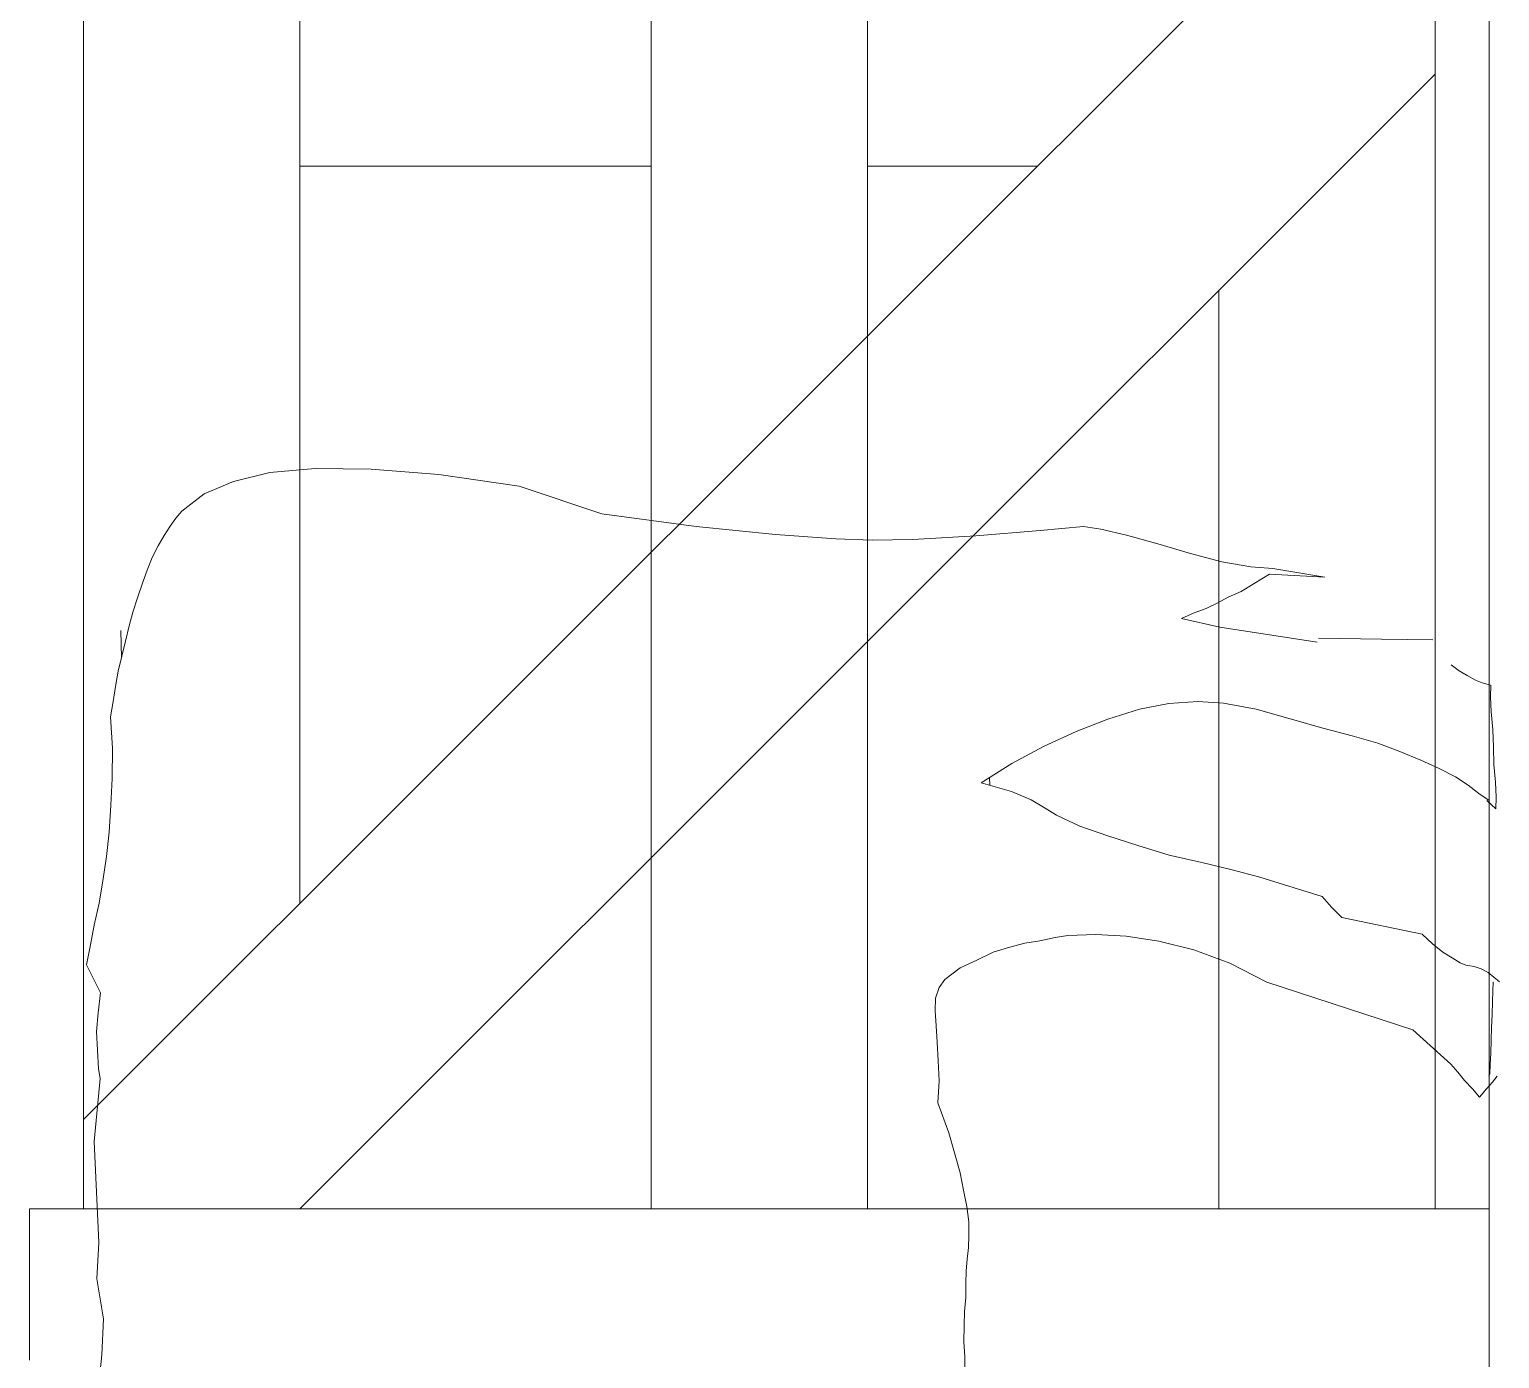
# Model space of a CAD drawing. Header units: millimetres. Extents: x 73 to 57768, y -40361 to 10065.
# Drawn here: x 2689.1 to 2825.1, y 1938.9 to 2061.8 of the extents above; entities that cross this region are included whole.
import ezdxf

# ---------------------------------------------------------------- set-up
doc = ezdxf.new("R2010")
doc.units = ezdxf.units.MM
doc.layers.add('pogled', color=7, linetype='Continuous', lineweight=5, true_color=0x8db1c3)

msp = doc.modelspace()

# ---------------------------------------------------------------- linework, layer by layer
at = {"layer": 'pogled'}
for p, q in [((2824.103, 5059.366), (2824.103, 1417.951)), ((2711.332, 2020.827), (2707.979, 2020.004)), ((2711.332, 2020.827), (2707.979, 2020.004)), ((2711.332, 2020.827), (2707.979, 2020.004)), ((2711.332, 2020.827), (2707.979, 2020.004)), ((2715.543, 2021.208), (2711.332, 2020.827)), ((2715.543, 2021.208), (2711.332, 2020.827)), ((2715.543, 2021.208), (2711.332, 2020.827)), ((2715.543, 2021.208), (2711.332, 2020.827)), ((2720.719, 2021.146), (2715.543, 2021.208)), ((2720.719, 2021.146), (2715.543, 2021.208)), ((2720.719, 2021.146), (2715.543, 2021.208)), ((2720.719, 2021.146), (2715.543, 2021.208)), ((2726.968, 2020.64), (2720.719, 2021.146)), ((2726.968, 2020.64), (2720.719, 2021.146)), ((2726.968, 2020.64), (2720.719, 2021.146)), ((2726.968, 2020.64), (2720.719, 2021.146)), ((2734.397, 2019.58), (2726.968, 2020.64)), ((2734.397, 2019.58), (2726.968, 2020.64)), ((2734.397, 2019.58), (2726.968, 2020.64)), ((2734.397, 2019.58), (2726.968, 2020.64)), ((2707.979, 2020.004), (2705.269, 2018.85)), ((2707.979, 2020.004), (2705.269, 2018.85)), ((2707.979, 2020.004), (2705.269, 2018.85)), ((2707.979, 2020.004), (2705.269, 2018.85)), ((2742.036, 2017.02), (2734.397, 2019.58)), ((2742.036, 2017.02), (2734.397, 2019.58)), ((2742.036, 2017.02), (2734.397, 2019.58)), ((2742.036, 2017.02), (2734.397, 2019.58)), ((2705.269, 2018.85), (2703.2, 2017.257)), ((2705.269, 2018.85), (2703.2, 2017.257)), ((2705.269, 2018.85), (2703.2, 2017.257)), ((2705.269, 2018.85), (2703.2, 2017.257)), ((2702.654, 2016.616), (2702.105, 2015.868)), ((2702.654, 2016.616), (2702.105, 2015.868)), ((2702.654, 2016.616), (2702.105, 2015.868)), ((2702.654, 2016.616), (2702.105, 2015.868)), ((2703.2, 2017.257), (2702.654, 2016.616)), ((2703.2, 2017.257), (2702.654, 2016.616)), ((2703.2, 2017.257), (2702.654, 2016.616)), ((2703.2, 2017.257), (2702.654, 2016.616)), ((2750.758, 2015.837), (2742.036, 2017.02)), ((2750.758, 2015.837), (2742.036, 2017.02)), ((2750.758, 2015.837), (2742.036, 2017.02)), ((2750.758, 2015.837), (2742.036, 2017.02)), ((2701.556, 2015.012), (2701.005, 2014.048)), ((2701.556, 2015.012), (2701.005, 2014.048)), ((2701.556, 2015.012), (2701.005, 2014.048)), ((2701.556, 2015.012), (2701.005, 2014.048)), ((2702.105, 2015.868), (2701.556, 2015.012)), ((2702.105, 2015.868), (2701.556, 2015.012)), ((2702.105, 2015.868), (2701.556, 2015.012)), ((2702.105, 2015.868), (2701.556, 2015.012)), ((2758.083, 2015.102), (2750.758, 2015.837)), ((2758.083, 2015.102), (2750.758, 2015.837)), ((2758.083, 2015.102), (2750.758, 2015.837)), ((2758.083, 2015.102), (2750.758, 2015.837)), ((2763.687, 2014.712), (2758.083, 2015.102)), ((2763.687, 2014.712), (2758.083, 2015.102)), ((2763.687, 2014.712), (2758.083, 2015.102)), ((2763.687, 2014.712), (2758.083, 2015.102)), ((2776.632, 2014.988), (2770.804, 2014.626)), ((2776.632, 2014.988), (2770.804, 2014.626)), ((2776.632, 2014.988), (2770.804, 2014.626)), ((2776.632, 2014.988), (2770.804, 2014.626)), ((2782.569, 2015.457), (2776.632, 2014.988)), ((2782.569, 2015.457), (2776.632, 2014.988)), ((2782.569, 2015.457), (2776.632, 2014.988)), ((2782.569, 2015.457), (2776.632, 2014.988)), ((2786.564, 2015.84), (2782.569, 2015.457)), ((2786.564, 2015.84), (2782.569, 2015.457)), ((2786.564, 2015.84), (2782.569, 2015.457)), ((2786.564, 2015.84), (2782.569, 2015.457)), ((2788.179, 2015.605), (2786.564, 2015.84)), ((2788.179, 2015.605), (2786.564, 2015.84)), ((2788.179, 2015.605), (2786.564, 2015.84)), ((2788.179, 2015.605), (2786.564, 2015.84)), ((2790.545, 2015.038), (2788.179, 2015.605)), ((2790.545, 2015.038), (2788.179, 2015.605)), ((2790.545, 2015.038), (2788.179, 2015.605)), ((2790.545, 2015.038), (2788.179, 2015.605)), ((2793.448, 2014.248), (2790.545, 2015.038)), ((2793.448, 2014.248), (2790.545, 2015.038)), ((2793.448, 2014.248), (2790.545, 2015.038)), ((2793.448, 2014.248), (2790.545, 2015.038)), ((2701.005, 2014.048), (2700.453, 2012.976)), ((2701.005, 2014.048), (2700.453, 2012.976)), ((2701.005, 2014.048), (2700.453, 2012.976)), ((2701.005, 2014.048), (2700.453, 2012.976)), ((2767.028, 2014.564), (2763.687, 2014.712)), ((2767.028, 2014.564), (2763.687, 2014.712)), ((2767.028, 2014.564), (2763.687, 2014.712)), ((2767.028, 2014.564), (2763.687, 2014.712)), ((2770.804, 2014.626), (2767.028, 2014.564)), ((2770.804, 2014.626), (2767.028, 2014.564)), ((2770.804, 2014.626), (2767.028, 2014.564)), ((2770.804, 2014.626), (2767.028, 2014.564)), ((2796.457, 2013.349), (2793.448, 2014.248)), ((2796.457, 2013.349), (2793.448, 2014.248)), ((2796.457, 2013.349), (2793.448, 2014.248)), ((2796.457, 2013.349), (2793.448, 2014.248)), ((2700.453, 2012.976), (2700.007, 2011.795)), ((2700.453, 2012.976), (2700.007, 2011.795)), ((2700.453, 2012.976), (2700.007, 2011.795)), ((2700.453, 2012.976), (2700.007, 2011.795)), ((2799.359, 2012.56), (2796.457, 2013.349)), ((2799.359, 2012.56), (2796.457, 2013.349)), ((2799.359, 2012.56), (2796.457, 2013.349)), ((2799.359, 2012.56), (2796.457, 2013.349)), ((2802.05, 2012.096), (2799.359, 2012.56)), ((2802.05, 2012.096), (2799.359, 2012.56)), ((2802.05, 2012.096), (2799.359, 2012.56)), ((2802.05, 2012.096), (2799.359, 2012.56)), ((2804.098, 2011.964), (2802.05, 2012.096)), ((2804.098, 2011.964), (2802.05, 2012.096)), ((2804.098, 2011.964), (2802.05, 2012.096)), ((2804.098, 2011.964), (2802.05, 2012.096)), ((2700.007, 2011.795), (2699.562, 2010.614)), ((2700.007, 2011.795), (2699.562, 2010.614)), ((2700.007, 2011.795), (2699.562, 2010.614)), ((2700.007, 2011.795), (2699.562, 2010.614)), ((2802.356, 2010.582), (2803.768, 2011.428)), ((2802.356, 2010.582), (2803.768, 2011.428)), ((2802.356, 2010.582), (2803.768, 2011.428)), ((2802.356, 2010.582), (2803.768, 2011.428)), ((2803.768, 2011.428), (2808.905, 2011.162)), ((2803.768, 2011.428), (2808.905, 2011.162)), ((2803.768, 2011.428), (2808.905, 2011.162)), ((2803.768, 2011.428), (2808.905, 2011.162)), ((2808.905, 2011.162), (2804.098, 2011.964)), ((2808.905, 2011.162), (2804.098, 2011.964)), ((2808.905, 2011.162), (2804.098, 2011.964)), ((2808.905, 2011.162), (2804.098, 2011.964)), ((2699.562, 2010.614), (2699.115, 2009.325)), ((2699.562, 2010.614), (2699.115, 2009.325)), ((2699.562, 2010.614), (2699.115, 2009.325)), ((2699.562, 2010.614), (2699.115, 2009.325)), ((2799.968, 2009.317), (2801.16, 2009.842)), ((2799.968, 2009.317), (2801.16, 2009.842)), ((2799.968, 2009.317), (2801.16, 2009.842)), ((2799.968, 2009.317), (2801.16, 2009.842)), ((2801.16, 2009.842), (2802.356, 2010.582)), ((2801.16, 2009.842), (2802.356, 2010.582)), ((2801.16, 2009.842), (2802.356, 2010.582)), ((2801.16, 2009.842), (2802.356, 2010.582)), ((2699.115, 2009.325), (2698.667, 2007.928)), ((2699.115, 2009.325), (2698.667, 2007.928)), ((2699.115, 2009.325), (2698.667, 2007.928)), ((2699.115, 2009.325), (2698.667, 2007.928)), ((2796.822, 2007.844), (2797.906, 2008.263)), ((2796.822, 2007.844), (2797.906, 2008.263)), ((2796.822, 2007.844), (2797.906, 2008.263)), ((2796.822, 2007.844), (2797.906, 2008.263)), ((2797.906, 2008.263), (2798.991, 2008.789)), ((2797.906, 2008.263), (2798.991, 2008.789)), ((2797.906, 2008.263), (2798.991, 2008.789)), ((2797.906, 2008.263), (2798.991, 2008.789)), ((2798.991, 2008.789), (2799.968, 2009.317)), ((2798.991, 2008.789), (2799.968, 2009.317)), ((2798.991, 2008.789), (2799.968, 2009.317)), ((2798.991, 2008.789), (2799.968, 2009.317)), ((2698.328, 2006.638), (2697.988, 2005.24)), ((2698.328, 2006.638), (2697.988, 2005.24)), ((2698.328, 2006.638), (2697.988, 2005.24)), ((2698.328, 2006.638), (2697.988, 2005.24)), ((2698.667, 2007.928), (2698.328, 2006.638)), ((2698.667, 2007.928), (2698.328, 2006.638)), ((2698.667, 2007.928), (2698.328, 2006.638)), ((2698.667, 2007.928), (2698.328, 2006.638)), ((2795.63, 2007.319), (2796.822, 2007.844)), ((2795.63, 2007.319), (2796.822, 2007.844)), ((2795.63, 2007.319), (2796.822, 2007.844)), ((2795.63, 2007.319), (2796.822, 2007.844)), ((2799.179, 2006.522), (2795.63, 2007.319)), ((2799.179, 2006.522), (2795.63, 2007.319)), ((2799.179, 2006.522), (2795.63, 2007.319)), ((2799.179, 2006.522), (2795.63, 2007.319)), ((2697.555, 2006.231), (2697.613, 2003.7)), ((2697.555, 2006.231), (2697.613, 2003.7)), ((2697.555, 2006.231), (2697.613, 2003.7)), ((2697.555, 2006.231), (2697.613, 2003.7)), ((2808.186, 2005.131), (2799.179, 2006.522)), ((2808.186, 2005.131), (2799.179, 2006.522)), ((2808.186, 2005.131), (2799.179, 2006.522)), ((2808.186, 2005.131), (2799.179, 2006.522)), ((2814.14, 2005.405), (2808.316, 2005.5)), ((2814.14, 2005.405), (2808.316, 2005.5)), ((2814.14, 2005.405), (2808.316, 2005.5)), ((2814.14, 2005.405), (2808.316, 2005.5)), ((2818.886, 2005.347), (2814.14, 2005.405)), ((2818.886, 2005.347), (2814.14, 2005.405)), ((2818.886, 2005.347), (2814.14, 2005.405)), ((2818.886, 2005.347), (2814.14, 2005.405)), ((2697.988, 2005.24), (2697.648, 2003.842)), ((2697.988, 2005.24), (2697.648, 2003.842)), ((2697.988, 2005.24), (2697.648, 2003.842)), ((2697.988, 2005.24), (2697.648, 2003.842)), ((2697.648, 2003.842), (2697.307, 2002.444)), ((2697.648, 2003.842), (2697.307, 2002.444)), ((2697.648, 2003.842), (2697.307, 2002.444)), ((2697.648, 2003.842), (2697.307, 2002.444)), ((2821.312, 2002.494), (2820.563, 2003.042)), ((2821.312, 2002.494), (2820.563, 2003.042)), ((2821.312, 2002.494), (2820.563, 2003.042)), ((2821.312, 2002.494), (2820.563, 2003.042)), ((2697.307, 2002.444), (2697.075, 2001.045)), ((2697.307, 2002.444), (2697.075, 2001.045)), ((2697.307, 2002.444), (2697.075, 2001.045)), ((2697.307, 2002.444), (2697.075, 2001.045)), ((2822.062, 2002.053), (2821.312, 2002.494)), ((2822.062, 2002.053), (2821.312, 2002.494)), ((2822.062, 2002.053), (2821.312, 2002.494)), ((2822.062, 2002.053), (2821.312, 2002.494)), ((2822.811, 2001.613), (2822.062, 2002.053)), ((2822.811, 2001.613), (2822.062, 2002.053)), ((2822.811, 2001.613), (2822.062, 2002.053)), ((2822.811, 2001.613), (2822.062, 2002.053)), ((2823.456, 2001.39), (2822.811, 2001.613)), ((2823.456, 2001.39), (2822.811, 2001.613)), ((2823.456, 2001.39), (2822.811, 2001.613)), ((2823.456, 2001.39), (2822.811, 2001.613)), ((2824.208, 2001.165), (2823.456, 2001.39)), ((2824.208, 2001.165), (2823.456, 2001.39)), ((2824.208, 2001.165), (2823.456, 2001.39)), ((2824.208, 2001.165), (2823.456, 2001.39)), ((2697.075, 2001.045), (2696.842, 1999.645)), ((2697.075, 2001.045), (2696.842, 1999.645)), ((2697.075, 2001.045), (2696.842, 1999.645)), ((2697.075, 2001.045), (2696.842, 1999.645)), ((2824.206, 2000.09), (2824.243, 2001.167)), ((2824.206, 2000.09), (2824.243, 2001.167)), ((2824.206, 2000.09), (2824.243, 2001.167)), ((2824.206, 2000.09), (2824.243, 2001.167)), ((2824.265, 1998.685), (2824.206, 2000.09)), ((2824.265, 1998.685), (2824.206, 2000.09)), ((2824.265, 1998.685), (2824.206, 2000.09)), ((2824.265, 1998.685), (2824.206, 2000.09)), ((2696.842, 1999.645), (2696.61, 1998.246)), ((2696.842, 1999.645), (2696.61, 1998.246)), ((2696.842, 1999.645), (2696.61, 1998.246)), ((2696.842, 1999.645), (2696.61, 1998.246)), ((2788.832, 1998.018), (2791.755, 1998.953)), ((2788.832, 1998.018), (2791.755, 1998.953)), ((2788.832, 1998.018), (2791.755, 1998.953)), ((2788.832, 1998.018), (2791.755, 1998.953)), ((2791.755, 1998.953), (2794.457, 1999.46)), ((2791.755, 1998.953), (2794.457, 1999.46)), ((2791.755, 1998.953), (2794.457, 1999.46)), ((2791.755, 1998.953), (2794.457, 1999.46)), ((2794.457, 1999.46), (2797.156, 1999.644)), ((2794.457, 1999.46), (2797.156, 1999.644)), ((2794.457, 1999.46), (2797.156, 1999.644)), ((2794.457, 1999.46), (2797.156, 1999.644)), ((2797.156, 1999.644), (2799.527, 1999.508)), ((2797.156, 1999.644), (2799.527, 1999.508)), ((2797.156, 1999.644), (2799.527, 1999.508)), ((2797.156, 1999.644), (2799.527, 1999.508)), ((2799.527, 1999.508), (2802.54, 1998.932)), ((2799.527, 1999.508), (2802.54, 1998.932)), ((2799.527, 1999.508), (2802.54, 1998.932)), ((2799.527, 1999.508), (2802.54, 1998.932)), ((2802.54, 1998.932), (2808.845, 1997.142)), ((2802.54, 1998.932), (2808.845, 1997.142)), ((2802.54, 1998.932), (2808.845, 1997.142)), ((2802.54, 1998.932), (2808.845, 1997.142)), ((2824.424, 1997.061), (2824.265, 1998.685)), ((2824.424, 1997.061), (2824.265, 1998.685)), ((2824.424, 1997.061), (2824.265, 1998.685)), ((2824.424, 1997.061), (2824.265, 1998.685)), ((2696.61, 1998.246), (2696.791, 1995.332)), ((2696.61, 1998.246), (2696.791, 1995.332)), ((2696.61, 1998.246), (2696.791, 1995.332)), ((2696.61, 1998.246), (2696.791, 1995.332)), ((2785.906, 1996.866), (2788.832, 1998.018)), ((2785.906, 1996.866), (2788.832, 1998.018)), ((2785.906, 1996.866), (2788.832, 1998.018)), ((2785.906, 1996.866), (2788.832, 1998.018)), ((2808.845, 1997.142), (2811.425, 1996.464)), ((2808.845, 1997.142), (2811.425, 1996.464)), ((2808.845, 1997.142), (2811.425, 1996.464)), ((2808.845, 1997.142), (2811.425, 1996.464)), ((2782.87, 1995.501), (2785.906, 1996.866)), ((2782.87, 1995.501), (2785.906, 1996.866)), ((2782.87, 1995.501), (2785.906, 1996.866)), ((2782.87, 1995.501), (2785.906, 1996.866)), ((2811.425, 1996.464), (2813.79, 1995.789)), ((2811.425, 1996.464), (2813.79, 1995.789)), ((2811.425, 1996.464), (2813.79, 1995.789)), ((2811.425, 1996.464), (2813.79, 1995.789)), ((2813.79, 1995.789), (2815.83, 1995.01)), ((2813.79, 1995.789), (2815.83, 1995.01)), ((2813.79, 1995.789), (2815.83, 1995.01)), ((2813.79, 1995.789), (2815.83, 1995.01)), ((2824.475, 1995.44), (2824.424, 1997.061)), ((2824.475, 1995.44), (2824.424, 1997.061)), ((2824.475, 1995.44), (2824.424, 1997.061)), ((2824.475, 1995.44), (2824.424, 1997.061)), ((2696.791, 1995.332), (2696.757, 1992.528)), ((2696.791, 1995.332), (2696.757, 1992.528)), ((2696.791, 1995.332), (2696.757, 1992.528)), ((2696.791, 1995.332), (2696.757, 1992.528)), ((2779.939, 1993.918), (2782.87, 1995.501)), ((2779.939, 1993.918), (2782.87, 1995.501)), ((2779.939, 1993.918), (2782.87, 1995.501)), ((2779.939, 1993.918), (2782.87, 1995.501)), ((2815.83, 1995.01), (2817.762, 1994.232)), ((2815.83, 1995.01), (2817.762, 1994.232)), ((2815.83, 1995.01), (2817.762, 1994.232)), ((2815.83, 1995.01), (2817.762, 1994.232)), ((2824.526, 1993.82), (2824.475, 1995.44)), ((2824.526, 1993.82), (2824.475, 1995.44)), ((2824.526, 1993.82), (2824.475, 1995.44)), ((2824.526, 1993.82), (2824.475, 1995.44)), ((2777.114, 1992.118), (2779.939, 1993.918)), ((2777.114, 1992.118), (2779.939, 1993.918)), ((2777.114, 1992.118), (2779.939, 1993.918)), ((2777.114, 1992.118), (2779.939, 1993.918)), ((2817.762, 1994.232), (2819.478, 1993.456)), ((2817.762, 1994.232), (2819.478, 1993.456)), ((2817.762, 1994.232), (2819.478, 1993.456)), ((2817.762, 1994.232), (2819.478, 1993.456)), ((2819.478, 1993.456), (2820.979, 1992.683)), ((2819.478, 1993.456), (2820.979, 1992.683)), ((2819.478, 1993.456), (2820.979, 1992.683)), ((2819.478, 1993.456), (2820.979, 1992.683)), ((2824.685, 1992.196), (2824.526, 1993.82)), ((2824.685, 1992.196), (2824.526, 1993.82)), ((2824.685, 1992.196), (2824.526, 1993.82)), ((2824.685, 1992.196), (2824.526, 1993.82)), ((2696.757, 1992.528), (2696.62, 1990.049)), ((2696.757, 1992.528), (2696.62, 1990.049)), ((2696.757, 1992.528), (2696.62, 1990.049)), ((2696.757, 1992.528), (2696.62, 1990.049)), ((2779.908, 1991.33), (2777.114, 1992.118)), ((2779.908, 1991.33), (2777.114, 1992.118)), ((2779.908, 1991.33), (2777.114, 1992.118)), ((2779.908, 1991.33), (2777.114, 1992.118)), ((2777.889, 1992.612), (2777.905, 1991.895)), ((2777.889, 1992.612), (2777.905, 1991.895)), ((2777.889, 1992.612), (2777.905, 1991.895)), ((2777.889, 1992.612), (2777.905, 1991.895)), ((2820.979, 1992.683), (2822.156, 1991.914)), ((2820.979, 1992.683), (2822.156, 1991.914)), ((2820.979, 1992.683), (2822.156, 1991.914)), ((2820.979, 1992.683), (2822.156, 1991.914)), ((2822.156, 1991.914), (2823.118, 1991.148)), ((2822.156, 1991.914), (2823.118, 1991.148)), ((2822.156, 1991.914), (2823.118, 1991.148)), ((2822.156, 1991.914), (2823.118, 1991.148)), ((2824.744, 1990.791), (2824.685, 1992.196)), ((2824.744, 1990.791), (2824.685, 1992.196)), ((2824.744, 1990.791), (2824.685, 1992.196)), ((2824.744, 1990.791), (2824.685, 1992.196)), ((2781.732, 1990.553), (2779.908, 1991.33)), ((2781.732, 1990.553), (2779.908, 1991.33)), ((2781.732, 1990.553), (2779.908, 1991.33)), ((2781.732, 1990.553), (2779.908, 1991.33)), ((2783.017, 1989.783), (2781.732, 1990.553)), ((2783.017, 1989.783), (2781.732, 1990.553)), ((2783.017, 1989.783), (2781.732, 1990.553)), ((2783.017, 1989.783), (2781.732, 1990.553)), ((2823.118, 1991.148), (2824.08, 1990.489)), ((2823.118, 1991.148), (2824.08, 1990.489)), ((2823.118, 1991.148), (2824.08, 1990.489)), ((2823.118, 1991.148), (2824.08, 1990.489)), ((2823.871, 1990.498), (2824.707, 1989.713)), ((2823.871, 1990.498), (2824.707, 1989.713)), ((2823.871, 1990.498), (2824.707, 1989.713)), ((2823.871, 1990.498), (2824.707, 1989.713)), ((2824.707, 1989.713), (2824.744, 1990.791)), ((2824.707, 1989.713), (2824.744, 1990.791)), ((2824.707, 1989.713), (2824.744, 1990.791)), ((2824.707, 1989.713), (2824.744, 1990.791)), ((2696.62, 1990.049), (2696.482, 1987.57)), ((2696.62, 1990.049), (2696.482, 1987.57)), ((2696.62, 1990.049), (2696.482, 1987.57)), ((2696.62, 1990.049), (2696.482, 1987.57)), ((2784.088, 1989.123), (2783.017, 1989.783)), ((2784.088, 1989.123), (2783.017, 1989.783)), ((2784.088, 1989.123), (2783.017, 1989.783)), ((2784.088, 1989.123), (2783.017, 1989.783)), ((2786.233, 1988.126), (2784.088, 1989.123)), ((2786.233, 1988.126), (2784.088, 1989.123)), ((2786.233, 1988.126), (2784.088, 1989.123)), ((2786.233, 1988.126), (2784.088, 1989.123)), ((2788.811, 1987.233), (2786.233, 1988.126)), ((2788.811, 1987.233), (2786.233, 1988.126)), ((2788.811, 1987.233), (2786.233, 1988.126)), ((2788.811, 1987.233), (2786.233, 1988.126)), ((2696.482, 1987.57), (2696.24, 1985.308)), ((2696.482, 1987.57), (2696.24, 1985.308)), ((2696.482, 1987.57), (2696.24, 1985.308)), ((2696.482, 1987.57), (2696.24, 1985.308)), ((2791.604, 1986.337), (2788.811, 1987.233)), ((2791.604, 1986.337), (2788.811, 1987.233)), ((2791.604, 1986.337), (2788.811, 1987.233)), ((2791.604, 1986.337), (2788.811, 1987.233)), ((2794.506, 1985.439), (2791.604, 1986.337)), ((2794.506, 1985.439), (2791.604, 1986.337)), ((2794.506, 1985.439), (2791.604, 1986.337)), ((2794.506, 1985.439), (2791.604, 1986.337)), ((2696.24, 1985.308), (2695.889, 1983.048)), ((2696.24, 1985.308), (2695.889, 1983.048)), ((2696.24, 1985.308), (2695.889, 1983.048)), ((2696.24, 1985.308), (2695.889, 1983.048)), ((2797.517, 1984.756), (2794.506, 1985.439)), ((2797.517, 1984.756), (2794.506, 1985.439)), ((2797.517, 1984.756), (2794.506, 1985.439)), ((2797.517, 1984.756), (2794.506, 1985.439)), ((2800.313, 1984.076), (2797.517, 1984.756)), ((2800.313, 1984.076), (2797.517, 1984.756)), ((2800.313, 1984.076), (2797.517, 1984.756)), ((2800.313, 1984.076), (2797.517, 1984.756)), ((2802.893, 1983.398), (2800.313, 1984.076)), ((2802.893, 1983.398), (2800.313, 1984.076)), ((2802.893, 1983.398), (2800.313, 1984.076)), ((2802.893, 1983.398), (2800.313, 1984.076)), ((2695.889, 1983.048), (2695.541, 1981.003)), ((2695.889, 1983.048), (2695.541, 1981.003)), ((2695.889, 1983.048), (2695.541, 1981.003)), ((2695.889, 1983.048), (2695.541, 1981.003)), ((2808.659, 1981.614), (2802.893, 1983.398)), ((2808.659, 1981.614), (2802.893, 1983.398)), ((2808.659, 1981.614), (2802.893, 1983.398)), ((2808.659, 1981.614), (2802.893, 1983.398)), ((2695.541, 1981.003), (2695.085, 1978.959)), ((2695.541, 1981.003), (2695.085, 1978.959)), ((2695.541, 1981.003), (2695.085, 1978.959)), ((2695.541, 1981.003), (2695.085, 1978.959)), ((2809.511, 1980.633), (2808.659, 1981.614)), ((2809.511, 1980.633), (2808.659, 1981.614)), ((2809.511, 1980.633), (2808.659, 1981.614)), ((2809.511, 1980.633), (2808.659, 1981.614)), ((2810.469, 1979.651), (2809.511, 1980.633)), ((2810.469, 1979.651), (2809.511, 1980.633)), ((2810.469, 1979.651), (2809.511, 1980.633)), ((2810.469, 1979.651), (2809.511, 1980.633)), ((2817.88, 1978.112), (2810.469, 1979.651)), ((2817.88, 1978.112), (2810.469, 1979.651)), ((2817.88, 1978.112), (2810.469, 1979.651)), ((2817.88, 1978.112), (2810.469, 1979.651)), ((2695.085, 1978.959), (2694.74, 1977.13)), ((2695.085, 1978.959), (2694.74, 1977.13)), ((2695.085, 1978.959), (2694.74, 1977.13)), ((2695.085, 1978.959), (2694.74, 1977.13)), ((2785.141, 1978.002), (2787.731, 1978.078)), ((2785.141, 1978.002), (2787.731, 1978.078)), ((2785.141, 1978.002), (2787.731, 1978.078)), ((2785.141, 1978.002), (2787.731, 1978.078)), ((2787.731, 1978.078), (2790.533, 1977.937)), ((2787.731, 1978.078), (2790.533, 1977.937)), ((2787.731, 1978.078), (2790.533, 1977.937)), ((2787.731, 1978.078), (2790.533, 1977.937)), ((2818.84, 1977.238), (2817.88, 1978.112)), ((2818.84, 1977.238), (2817.88, 1978.112)), ((2818.84, 1977.238), (2817.88, 1978.112)), ((2818.84, 1977.238), (2817.88, 1978.112)), ((2694.74, 1977.13), (2694.394, 1975.3)), ((2694.74, 1977.13), (2694.394, 1975.3)), ((2694.74, 1977.13), (2694.394, 1975.3)), ((2694.74, 1977.13), (2694.394, 1975.3)), ((2778.221, 1976.466), (2779.628, 1976.881)), ((2778.221, 1976.466), (2779.628, 1976.881)), ((2778.221, 1976.466), (2779.628, 1976.881)), ((2778.221, 1976.466), (2779.628, 1976.881)), ((2779.628, 1976.881), (2781.142, 1977.294)), ((2779.628, 1976.881), (2781.142, 1977.294)), ((2779.628, 1976.881), (2781.142, 1977.294)), ((2779.628, 1976.881), (2781.142, 1977.294)), ((2781.142, 1977.294), (2782.547, 1977.493)), ((2781.142, 1977.294), (2782.547, 1977.493)), ((2781.142, 1977.294), (2782.547, 1977.493)), ((2781.142, 1977.294), (2782.547, 1977.493)), ((2782.547, 1977.493), (2783.953, 1977.8)), ((2782.547, 1977.493), (2783.953, 1977.8)), ((2782.547, 1977.493), (2783.953, 1977.8)), ((2782.547, 1977.493), (2783.953, 1977.8)), ((2783.953, 1977.8), (2785.141, 1978.002)), ((2783.953, 1977.8), (2785.141, 1978.002)), ((2783.953, 1977.8), (2785.141, 1978.002)), ((2783.953, 1977.8), (2785.141, 1978.002)), ((2785.141, 1978.002), (2785.141, 1978.002)), ((2785.141, 1978.002), (2785.141, 1978.002)), ((2785.141, 1978.002), (2785.141, 1978.002)), ((2785.141, 1978.002), (2785.141, 1978.002)), ((2790.533, 1977.937), (2793.547, 1977.47)), ((2790.533, 1977.937), (2793.547, 1977.47)), ((2790.533, 1977.937), (2793.547, 1977.47)), ((2790.533, 1977.937), (2793.547, 1977.47)), ((2793.547, 1977.47), (2796.773, 1976.676)), ((2793.547, 1977.47), (2796.773, 1976.676)), ((2793.547, 1977.47), (2796.773, 1976.676)), ((2793.547, 1977.47), (2796.773, 1976.676)), ((2819.801, 1976.471), (2818.84, 1977.238)), ((2819.801, 1976.471), (2818.84, 1977.238)), ((2819.801, 1976.471), (2818.84, 1977.238)), ((2819.801, 1976.471), (2818.84, 1977.238)), ((2775.183, 1974.993), (2776.702, 1975.73)), ((2775.183, 1974.993), (2776.702, 1975.73)), ((2775.183, 1974.993), (2776.702, 1975.73)), ((2775.183, 1974.993), (2776.702, 1975.73)), ((2776.702, 1975.73), (2778.221, 1976.466)), ((2776.702, 1975.73), (2778.221, 1976.466)), ((2776.702, 1975.73), (2778.221, 1976.466)), ((2776.702, 1975.73), (2778.221, 1976.466)), ((2796.773, 1976.676), (2800.102, 1975.45)), ((2796.773, 1976.676), (2800.102, 1975.45)), ((2796.773, 1976.676), (2800.102, 1975.45)), ((2796.773, 1976.676), (2800.102, 1975.45)), ((2800.102, 1975.45), (2803.532, 1973.683)), ((2800.102, 1975.45), (2803.532, 1973.683)), ((2800.102, 1975.45), (2803.532, 1973.683)), ((2800.102, 1975.45), (2803.532, 1973.683)), ((2820.657, 1975.922), (2819.801, 1976.471)), ((2820.657, 1975.922), (2819.801, 1976.471)), ((2820.657, 1975.922), (2819.801, 1976.471)), ((2820.657, 1975.922), (2819.801, 1976.471)), ((2821.407, 1975.481), (2820.657, 1975.922)), ((2821.407, 1975.481), (2820.657, 1975.922)), ((2821.407, 1975.481), (2820.657, 1975.922)), ((2821.407, 1975.481), (2820.657, 1975.922)), ((2821.944, 1975.259), (2821.407, 1975.481)), ((2821.944, 1975.259), (2821.407, 1975.481)), ((2821.944, 1975.259), (2821.407, 1975.481)), ((2821.944, 1975.259), (2821.407, 1975.481)), ((2694.394, 1975.3), (2695.686, 1972.681)), ((2694.394, 1975.3), (2695.686, 1972.681)), ((2694.394, 1975.3), (2695.686, 1972.681)), ((2694.394, 1975.3), (2695.686, 1972.681)), ((2773.768, 1973.931), (2775.183, 1974.993)), ((2773.768, 1973.931), (2775.183, 1974.993)), ((2773.768, 1973.931), (2775.183, 1974.993)), ((2773.768, 1973.931), (2775.183, 1974.993)), ((2822.697, 1975.142), (2821.944, 1975.259)), ((2822.697, 1975.142), (2821.944, 1975.259)), ((2822.697, 1975.142), (2821.944, 1975.259)), ((2822.697, 1975.142), (2821.944, 1975.259)), ((2823.342, 1974.919), (2822.697, 1975.142)), ((2823.342, 1974.919), (2822.697, 1975.142)), ((2823.342, 1974.919), (2822.697, 1975.142)), ((2823.342, 1974.919), (2822.697, 1975.142)), ((2823.985, 1974.588), (2823.342, 1974.919)), ((2823.985, 1974.588), (2823.342, 1974.919)), ((2823.985, 1974.588), (2823.342, 1974.919)), ((2823.985, 1974.588), (2823.342, 1974.919)), ((2825.053, 1973.712), (2823.985, 1974.588)), ((2825.053, 1973.712), (2823.985, 1974.588)), ((2825.053, 1973.712), (2823.985, 1974.588)), ((2825.053, 1973.712), (2823.985, 1974.588)), ((2695.686, 1972.681), (2695.449, 1970.85)), ((2695.686, 1972.681), (2695.449, 1970.85)), ((2695.686, 1972.681), (2695.449, 1970.85)), ((2695.686, 1972.681), (2695.449, 1970.85)), ((2772.885, 1972.216), (2773.22, 1973.183)), ((2772.885, 1972.216), (2773.22, 1973.183)), ((2772.885, 1972.216), (2773.22, 1973.183)), ((2772.885, 1972.216), (2773.22, 1973.183)), ((2773.22, 1973.183), (2773.768, 1973.931)), ((2773.22, 1973.183), (2773.768, 1973.931)), ((2773.22, 1973.183), (2773.768, 1973.931)), ((2773.22, 1973.183), (2773.768, 1973.931)), ((2803.532, 1973.683), (2817.019, 1969.278)), ((2803.532, 1973.683), (2817.019, 1969.278)), ((2803.532, 1973.683), (2817.019, 1969.278)), ((2803.532, 1973.683), (2817.019, 1969.278)), ((2824.394, 1971.87), (2824.428, 1972.84)), ((2824.394, 1971.87), (2824.428, 1972.84)), ((2824.394, 1971.87), (2824.428, 1972.84)), ((2824.394, 1971.87), (2824.428, 1972.84)), ((2824.428, 1972.84), (2824.458, 1973.703)), ((2824.428, 1972.84), (2824.458, 1973.703)), ((2824.428, 1972.84), (2824.458, 1973.703)), ((2824.428, 1972.84), (2824.458, 1973.703)), ((2772.871, 1971.03), (2772.885, 1972.216)), ((2772.871, 1971.03), (2772.885, 1972.216)), ((2772.871, 1971.03), (2772.885, 1972.216)), ((2772.871, 1971.03), (2772.885, 1972.216)), ((2824.353, 1970.685), (2824.394, 1971.87)), ((2824.353, 1970.685), (2824.394, 1971.87)), ((2824.353, 1970.685), (2824.394, 1971.87)), ((2824.353, 1970.685), (2824.394, 1971.87)), ((2695.449, 1970.85), (2695.32, 1969.126)), ((2695.449, 1970.85), (2695.32, 1969.126)), ((2695.449, 1970.85), (2695.32, 1969.126)), ((2695.449, 1970.85), (2695.32, 1969.126)), ((2772.962, 1969.627), (2772.871, 1971.03)), ((2772.962, 1969.627), (2772.871, 1971.03)), ((2772.962, 1969.627), (2772.871, 1971.03)), ((2772.962, 1969.627), (2772.871, 1971.03)), ((2824.311, 1969.499), (2824.353, 1970.685)), ((2824.311, 1969.499), (2824.353, 1970.685)), ((2824.311, 1969.499), (2824.353, 1970.685)), ((2824.311, 1969.499), (2824.353, 1970.685)), ((2695.32, 1969.126), (2695.408, 1967.4)), ((2695.32, 1969.126), (2695.408, 1967.4)), ((2695.32, 1969.126), (2695.408, 1967.4)), ((2695.32, 1969.126), (2695.408, 1967.4)), ((2773.052, 1968.116), (2772.962, 1969.627)), ((2773.052, 1968.116), (2772.962, 1969.627)), ((2773.052, 1968.116), (2772.962, 1969.627)), ((2773.052, 1968.116), (2772.962, 1969.627)), ((2817.019, 1969.278), (2820.54, 1966.109)), ((2817.019, 1969.278), (2820.54, 1966.109)), ((2817.019, 1969.278), (2820.54, 1966.109)), ((2817.019, 1969.278), (2820.54, 1966.109)), ((2824.27, 1968.314), (2824.311, 1969.499)), ((2824.27, 1968.314), (2824.311, 1969.499)), ((2824.27, 1968.314), (2824.311, 1969.499)), ((2824.27, 1968.314), (2824.311, 1969.499)), ((2695.408, 1967.4), (2695.495, 1965.673)), ((2695.408, 1967.4), (2695.495, 1965.673)), ((2695.408, 1967.4), (2695.495, 1965.673)), ((2695.408, 1967.4), (2695.495, 1965.673)), ((2773.139, 1966.389), (2773.052, 1968.116)), ((2773.139, 1966.389), (2773.052, 1968.116)), ((2773.139, 1966.389), (2773.052, 1968.116)), ((2773.139, 1966.389), (2773.052, 1968.116)), ((2824.228, 1967.128), (2824.27, 1968.314)), ((2824.228, 1967.128), (2824.27, 1968.314)), ((2824.228, 1967.128), (2824.27, 1968.314)), ((2824.228, 1967.128), (2824.27, 1968.314)), ((2773.225, 1964.555), (2773.139, 1966.389)), ((2773.225, 1964.555), (2773.139, 1966.389)), ((2773.225, 1964.555), (2773.139, 1966.389)), ((2773.225, 1964.555), (2773.139, 1966.389)), ((2820.54, 1966.109), (2821.178, 1965.346)), ((2820.54, 1966.109), (2821.178, 1965.346)), ((2820.54, 1966.109), (2821.178, 1965.346)), ((2820.54, 1966.109), (2821.178, 1965.346)), ((2824.161, 1965.188), (2824.191, 1966.05)), ((2824.161, 1965.188), (2824.191, 1966.05)), ((2824.161, 1965.188), (2824.191, 1966.05)), ((2824.161, 1965.188), (2824.191, 1966.05)), ((2824.191, 1966.05), (2824.228, 1967.128)), ((2824.191, 1966.05), (2824.228, 1967.128)), ((2824.191, 1966.05), (2824.228, 1967.128)), ((2824.191, 1966.05), (2824.228, 1967.128)), ((2695.646, 1964.754), (2695.09, 1958.935)), ((2695.646, 1964.754), (2695.09, 1958.935)), ((2695.646, 1964.754), (2695.09, 1958.935)), ((2695.646, 1964.754), (2695.09, 1958.935)), ((2695.495, 1965.673), (2695.646, 1964.754)), ((2695.495, 1965.673), (2695.646, 1964.754)), ((2695.495, 1965.673), (2695.646, 1964.754)), ((2695.495, 1965.673), (2695.646, 1964.754)), ((2695.646, 1964.754), (2695.646, 1964.754)), ((2695.646, 1964.754), (2695.646, 1964.754)), ((2695.646, 1964.754), (2695.646, 1964.754)), ((2695.646, 1964.754), (2695.646, 1964.754)), ((2695.646, 1964.754), (2695.646, 1964.754)), ((2695.646, 1964.754), (2695.646, 1964.754)), ((2695.646, 1964.754), (2695.646, 1964.754)), ((2695.646, 1964.754), (2695.646, 1964.754)), ((2695.646, 1964.754), (2695.646, 1964.754)), ((2695.646, 1964.754), (2695.646, 1964.754)), ((2695.646, 1964.754), (2695.646, 1964.754)), ((2695.646, 1964.754), (2695.646, 1964.754)), ((2695.646, 1964.754), (2695.646, 1964.754)), ((2695.646, 1964.754), (2695.646, 1964.754)), ((2695.646, 1964.754), (2695.646, 1964.754)), ((2695.646, 1964.754), (2695.646, 1964.754)), ((2695.646, 1964.754), (2695.646, 1964.754)), ((2695.646, 1964.754), (2695.646, 1964.754)), ((2695.646, 1964.754), (2695.646, 1964.754)), ((2695.646, 1964.754), (2695.646, 1964.754)), ((2773.093, 1962.507), (2773.225, 1964.555)), ((2773.093, 1962.507), (2773.225, 1964.555)), ((2773.093, 1962.507), (2773.225, 1964.555)), ((2773.093, 1962.507), (2773.225, 1964.555)), ((2821.178, 1965.346), (2821.816, 1964.583)), ((2821.178, 1965.346), (2821.816, 1964.583)), ((2821.178, 1965.346), (2821.816, 1964.583)), ((2821.178, 1965.346), (2821.816, 1964.583)), ((2821.816, 1964.583), (2822.562, 1963.82)), ((2821.816, 1964.583), (2822.562, 1963.82)), ((2821.816, 1964.583), (2822.562, 1963.82)), ((2821.816, 1964.583), (2822.562, 1963.82)), ((2824.045, 1964.976), (2824.161, 1965.188)), ((2824.045, 1964.976), (2824.161, 1965.188)), ((2824.045, 1964.976), (2824.161, 1965.188)), ((2824.045, 1964.976), (2824.161, 1965.188)), ((2824.403, 1964.445), (2824.841, 1964.979)), ((2824.403, 1964.445), (2824.841, 1964.979)), ((2824.403, 1964.445), (2824.841, 1964.979)), ((2824.403, 1964.445), (2824.841, 1964.979)), ((2822.562, 1963.82), (2823.2, 1963.057)), ((2822.562, 1963.82), (2823.2, 1963.057)), ((2822.562, 1963.82), (2823.2, 1963.057)), ((2822.562, 1963.82), (2823.2, 1963.057)), ((2823.2, 1963.057), (2823.856, 1963.804)), ((2823.2, 1963.057), (2823.856, 1963.804)), ((2823.2, 1963.057), (2823.856, 1963.804)), ((2823.2, 1963.057), (2823.856, 1963.804)), ((2823.856, 1963.804), (2824.403, 1964.445)), ((2823.856, 1963.804), (2824.403, 1964.445)), ((2823.856, 1963.804), (2824.403, 1964.445)), ((2823.856, 1963.804), (2824.403, 1964.445)), ((2774.138, 1959.734), (2773.093, 1962.507)), ((2773.093, 1962.507), (2773.093, 1962.507)), ((2773.093, 1962.507), (2773.093, 1962.507)), ((2773.093, 1962.507), (2773.093, 1962.507)), ((2773.093, 1962.507), (2773.093, 1962.507)), ((2773.093, 1962.507), (2773.093, 1962.507)), ((2773.093, 1962.507), (2773.093, 1962.507)), ((2773.093, 1962.507), (2773.093, 1962.507)), ((2773.093, 1962.507), (2773.093, 1962.507)), ((2773.093, 1962.507), (2773.093, 1962.507)), ((2773.093, 1962.507), (2773.093, 1962.507)), ((2773.093, 1962.507), (2773.093, 1962.507)), ((2773.093, 1962.507), (2773.093, 1962.507)), ((2773.093, 1962.507), (2773.093, 1962.507)), ((2773.093, 1962.507), (2773.093, 1962.507)), ((2773.093, 1962.507), (2773.093, 1962.507)), ((2773.093, 1962.507), (2773.093, 1962.507)), ((2773.093, 1962.507), (2773.093, 1962.507)), ((2773.093, 1962.507), (2773.093, 1962.507)), ((2773.093, 1962.507), (2773.093, 1962.507)), ((2773.093, 1962.507), (2773.093, 1962.507)), ((2773.093, 1962.507), (2773.093, 1962.507)), ((2773.093, 1962.507), (2773.093, 1962.507)), ((2773.093, 1962.507), (2773.093, 1962.507)), ((2773.093, 1962.507), (2773.093, 1962.507)), ((2773.093, 1962.507), (2773.093, 1962.507)), ((2773.093, 1962.507), (2773.093, 1962.507)), ((2773.093, 1962.507), (2773.093, 1962.507)), ((2773.093, 1962.507), (2773.093, 1962.507)), ((2773.093, 1962.507), (2773.093, 1962.507)), ((2773.093, 1962.507), (2773.093, 1962.507)), ((2773.093, 1962.507), (2773.093, 1962.507)), ((2773.093, 1962.507), (2773.093, 1962.507)), ((2774.138, 1959.734), (2773.093, 1962.507)), ((2774.138, 1959.734), (2773.093, 1962.507)), ((2773.093, 1962.507), (2773.093, 1962.507)), ((2773.093, 1962.507), (2773.093, 1962.507)), ((2773.093, 1962.507), (2773.093, 1962.507)), ((2773.093, 1962.507), (2773.093, 1962.507)), ((2773.093, 1962.507), (2773.093, 1962.507)), ((2773.093, 1962.507), (2773.093, 1962.507)), ((2773.093, 1962.507), (2773.093, 1962.507)), ((2773.093, 1962.507), (2773.093, 1962.507)), ((2773.093, 1962.507), (2773.093, 1962.507)), ((2773.093, 1962.507), (2773.093, 1962.507)), ((2773.093, 1962.507), (2773.093, 1962.507)), ((2773.093, 1962.507), (2773.093, 1962.507)), ((2773.093, 1962.507), (2773.093, 1962.507)), ((2773.093, 1962.507), (2773.093, 1962.507)), ((2773.093, 1962.507), (2773.093, 1962.507)), ((2773.093, 1962.507), (2773.093, 1962.507)), ((2773.093, 1962.507), (2773.093, 1962.507)), ((2773.093, 1962.507), (2773.093, 1962.507)), ((2773.093, 1962.507), (2773.093, 1962.507)), ((2773.093, 1962.507), (2773.093, 1962.507)), ((2773.093, 1962.507), (2773.093, 1962.507)), ((2773.093, 1962.507), (2773.093, 1962.507)), ((2773.093, 1962.507), (2773.093, 1962.507)), ((2773.093, 1962.507), (2773.093, 1962.507)), ((2773.093, 1962.507), (2773.093, 1962.507)), ((2773.093, 1962.507), (2773.093, 1962.507)), ((2773.093, 1962.507), (2773.093, 1962.507)), ((2773.093, 1962.507), (2773.093, 1962.507)), ((2773.093, 1962.507), (2773.093, 1962.507)), ((2773.093, 1962.507), (2773.093, 1962.507)), ((2773.093, 1962.507), (2773.093, 1962.507)), ((2773.093, 1962.507), (2773.093, 1962.507)), ((2774.138, 1959.734), (2773.093, 1962.507)), ((2774.655, 1957.894), (2774.138, 1959.734)), ((2774.655, 1957.894), (2774.138, 1959.734)), ((2774.655, 1957.894), (2774.138, 1959.734)), ((2774.655, 1957.894), (2774.138, 1959.734)), ((2695.09, 1958.935), (2695.511, 1949.593)), ((2695.09, 1958.935), (2695.09, 1958.935)), ((2695.09, 1958.935), (2695.09, 1958.935)), ((2695.09, 1958.935), (2695.511, 1949.593)), ((2695.09, 1958.935), (2695.511, 1949.593)), ((2695.09, 1958.935), (2695.09, 1958.935)), ((2695.09, 1958.935), (2695.09, 1958.935)), ((2695.09, 1958.935), (2695.511, 1949.593)), ((2775.173, 1956.054), (2774.655, 1957.894)), ((2775.173, 1956.054), (2774.655, 1957.894)), ((2775.173, 1956.054), (2774.655, 1957.894)), ((2775.173, 1956.054), (2774.655, 1957.894)), ((2775.477, 1954.433), (2775.173, 1956.054)), ((2775.477, 1954.433), (2775.173, 1956.054)), ((2775.477, 1954.433), (2775.173, 1956.054)), ((2775.477, 1954.433), (2775.173, 1956.054)), ((2775.782, 1952.919), (2775.477, 1954.433)), ((2775.782, 1952.919), (2775.477, 1954.433)), ((2775.782, 1952.919), (2775.477, 1954.433)), ((2775.782, 1952.919), (2775.477, 1954.433)), ((2775.981, 1951.515), (2775.782, 1952.919)), ((2775.981, 1951.515), (2775.782, 1952.919)), ((2775.981, 1951.515), (2775.782, 1952.919)), ((2775.981, 1951.515), (2775.782, 1952.919)), ((2775.966, 1950.221), (2775.981, 1951.515)), ((2775.966, 1950.221), (2775.981, 1951.515)), ((2775.966, 1950.221), (2775.981, 1951.515)), ((2775.966, 1950.221), (2775.981, 1951.515)), ((2695.511, 1949.593), (2695.341, 1946.226)), ((2695.511, 1949.593), (2695.341, 1946.226)), ((2695.511, 1949.593), (2695.341, 1946.226)), ((2695.511, 1949.593), (2695.341, 1946.226)), ((2695.511, 1949.593), (2695.511, 1949.593)), ((2695.511, 1949.593), (2695.511, 1949.593)), ((2695.511, 1949.593), (2695.511, 1949.593)), ((2695.511, 1949.593), (2695.511, 1949.593)), ((2695.511, 1949.593), (2695.511, 1949.593)), ((2695.511, 1949.593), (2695.511, 1949.593)), ((2695.511, 1949.593), (2695.511, 1949.593)), ((2695.511, 1949.593), (2695.511, 1949.593)), ((2695.511, 1949.593), (2695.511, 1949.593)), ((2695.511, 1949.593), (2695.511, 1949.593)), ((2695.511, 1949.593), (2695.511, 1949.593)), ((2695.511, 1949.593), (2695.511, 1949.593)), ((2695.511, 1949.593), (2695.511, 1949.593)), ((2695.511, 1949.593), (2695.511, 1949.593)), ((2695.511, 1949.593), (2695.511, 1949.593)), ((2695.511, 1949.593), (2695.511, 1949.593)), ((2695.511, 1949.593), (2695.511, 1949.593)), ((2695.511, 1949.593), (2695.511, 1949.593)), ((2695.511, 1949.593), (2695.511, 1949.593)), ((2695.511, 1949.593), (2695.511, 1949.593)), ((2695.511, 1949.593), (2695.511, 1949.593)), ((2695.511, 1949.593), (2695.511, 1949.593)), ((2695.511, 1949.593), (2695.511, 1949.593)), ((2695.511, 1949.593), (2695.511, 1949.593)), ((2775.953, 1949.143), (2775.966, 1950.221)), ((2775.953, 1949.143), (2775.966, 1950.221)), ((2775.953, 1949.143), (2775.966, 1950.221)), ((2775.953, 1949.143), (2775.966, 1950.221)), ((2775.832, 1948.066), (2775.953, 1949.143)), ((2775.832, 1948.066), (2775.953, 1949.143)), ((2775.832, 1948.066), (2775.953, 1949.143)), ((2775.832, 1948.066), (2775.953, 1949.143)), ((2775.697, 1945.802), (2775.711, 1946.988)), ((2775.697, 1945.802), (2775.711, 1946.988)), ((2775.697, 1945.802), (2775.711, 1946.988)), ((2775.697, 1945.802), (2775.711, 1946.988)), ((2775.711, 1946.988), (2775.832, 1948.066)), ((2775.711, 1946.988), (2775.832, 1948.066)), ((2775.711, 1946.988), (2775.832, 1948.066)), ((2775.711, 1946.988), (2775.832, 1948.066)), ((2695.341, 1946.226), (2695.944, 1942.538)), ((2695.341, 1946.226), (2695.944, 1942.538)), ((2695.341, 1946.226), (2695.944, 1942.538)), ((2695.341, 1946.226), (2695.944, 1942.538)), ((2775.682, 1944.508), (2775.697, 1945.802)), ((2775.682, 1944.508), (2775.697, 1945.802)), ((2775.682, 1944.508), (2775.697, 1945.802)), ((2775.682, 1944.508), (2775.697, 1945.802)), ((2775.558, 1943.216), (2775.682, 1944.508)), ((2775.558, 1943.216), (2775.682, 1944.508)), ((2775.558, 1943.216), (2775.682, 1944.508)), ((2775.558, 1943.216), (2775.682, 1944.508)), ((2775.543, 1941.922), (2775.558, 1943.216)), ((2775.543, 1941.922), (2775.558, 1943.216)), ((2775.543, 1941.922), (2775.558, 1943.216)), ((2775.543, 1941.922), (2775.558, 1943.216)), ((2695.944, 1942.538), (2695.796, 1939.197)), ((2695.944, 1942.538), (2695.796, 1939.197)), ((2695.944, 1942.538), (2695.796, 1939.197)), ((2695.944, 1942.538), (2695.796, 1939.197)), ((2775.525, 1940.412), (2775.543, 1941.922)), ((2775.525, 1940.412), (2775.543, 1941.922)), ((2775.525, 1940.412), (2775.543, 1941.922)), ((2775.525, 1940.412), (2775.543, 1941.922)), ((2775.616, 1939.009), (2775.525, 1940.412)), ((2775.616, 1939.009), (2775.525, 1940.412)), ((2775.616, 1939.009), (2775.525, 1940.412)), ((2775.616, 1939.009), (2775.525, 1940.412)), ((2695.796, 1939.197), (2695.432, 1935.75)), ((2695.796, 1939.197), (2695.432, 1935.75)), ((2695.796, 1939.197), (2695.432, 1935.75)), ((2695.796, 1939.197), (2695.432, 1935.75)), ((2775.598, 1937.499), (2775.616, 1939.009)), ((2775.598, 1937.499), (2775.616, 1939.009)), ((2775.598, 1937.499), (2775.616, 1939.009)), ((2775.598, 1937.499), (2775.616, 1939.009))]:
    msp.add_line(p, q, dxfattribs=at)
at = {"layer": 'pogled', "ltscale": 5}
msp.add_lwpolyline([(2824.103, 2349.181), (2824.103, 1789.181), (2824.103, 1541.923)], dxfattribs=at)
at = {"layer": 'pogled'}
for points in [[(2694.103, 1952.695), (2694.103, 2177.382)], [(2714.103, 1980.979), (2714.103, 2157.382)], [(2819.103, 1952.695), (2819.103, 2145.666)], [(2746.603, 1973.479), (2746.603, 2124.882)], [(2766.603, 1993.479), (2766.603, 2104.882)], [(2802.305, 2069.181), (2694.103, 1960.979)], [(2819.103, 2057.695), (2714.103, 1952.695)], [(2746.603, 2049.181), (2714.103, 2049.181)], [(2782.305, 2049.181), (2766.603, 2049.181)], [(2799.103, 1952.695), (2799.103, 2037.695)], [(2766.603, 1952.695), (2766.603, 2005.195)], [(2746.603, 1952.695), (2746.603, 1985.195)], [(2824.103, 1952.695), (2689.103, 1952.695)], [(2689.103, 1938.695), (2689.103, 1952.695)], [(2824.103, 1938.695), (2824.103, 1952.695)]]:
    msp.add_lwpolyline(points, dxfattribs=at)

doc.saveas('drawing.dxf')
